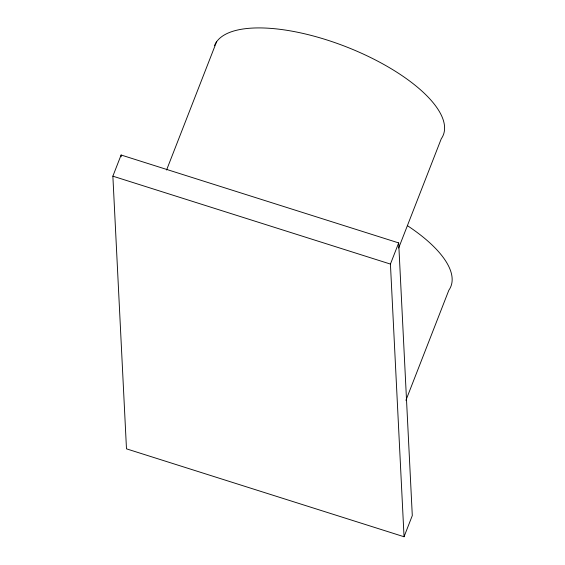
<?xml version="1.0" encoding="UTF-8"?>
<svg xmlns="http://www.w3.org/2000/svg" width="565" height="565" viewBox="0 0 565 565"><rect width="100%" height="100%" fill="white"/><g stroke="black" fill="none" stroke-linecap="round" stroke-linejoin="round"><path stroke-width="0.85" d="M112.866 176.167L121.115 155.008L398.678 242.915L412.295 515.591L404.046 536.75L126.482 448.843L112.866 176.167L390.429 264.074L404.046 536.75M166.576 170.023L216.55 41.845M390.429 264.074L398.678 242.915M398.671 248.021L441.279 138.743A122.81 46.803 21.3 0 0 351.14 48.781A122.81 46.803 21.3 0 0 214.481 45.716M405.917 400.331L448.843 290.233A122.81 46.803 21.3 0 0 407.464 225.696M121.115 155.008L121.207 156.766"/></g></svg>
